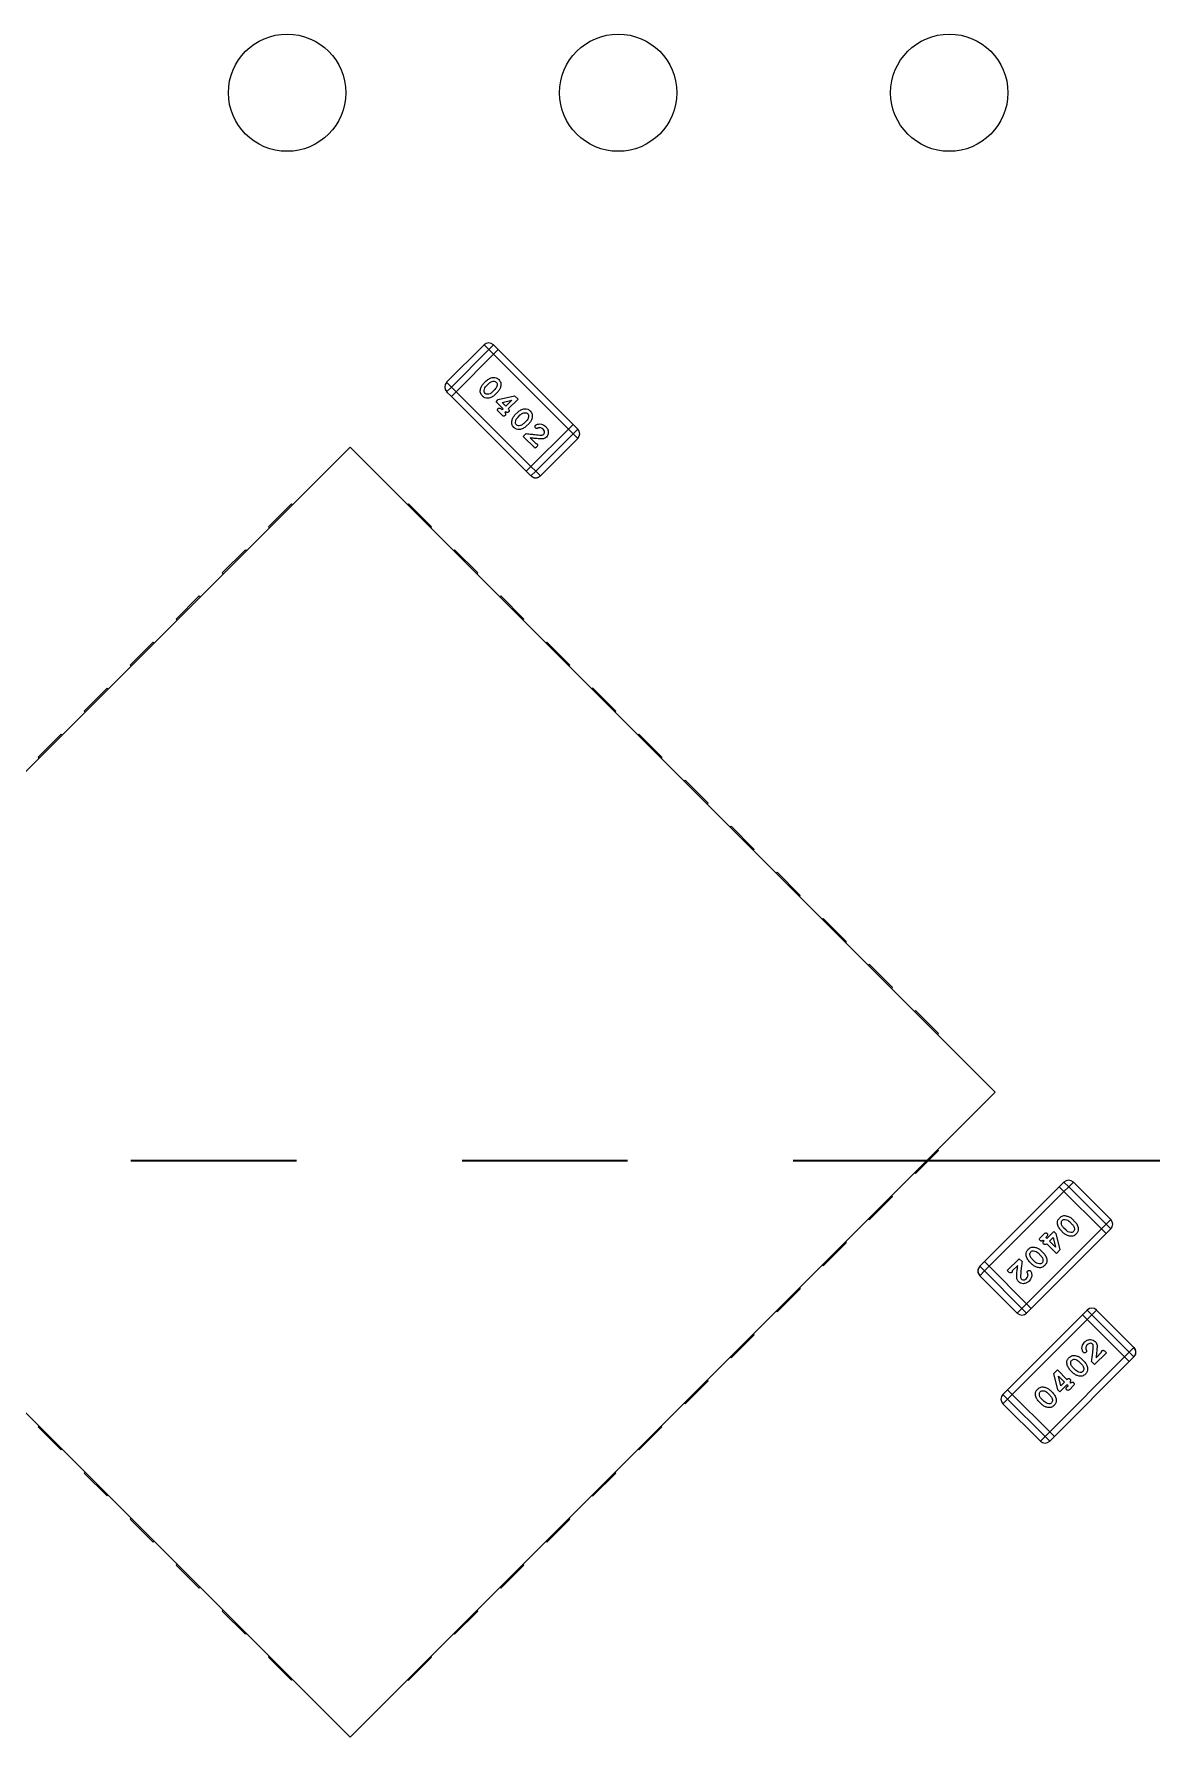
# Model space of a CAD drawing. Header units: millimetres. Extents: x 10 to 419, y 5 to 292.
# Drawn here: x 312.9 to 321.48, y 184.13 to 197.2 of the extents above; entities that cross this region are included whole.
import ezdxf

# ---------------------------------------------------------------- set-up
doc = ezdxf.new("R2010")
doc.units = ezdxf.units.MM
doc.linetypes.add('PHANTOM', pattern=[12.7, 6.35, -1.27, 1.27, -1.27, 1.27, -1.27])

msp = doc.modelspace()

# ---------------------------------------------------------------- linework, layer by layer
at = {"color": 7, "linetype": 'Continuous', "lineweight": 25}
for p, q in [((316.356, 194.814), (316.068, 194.526)), ((316.104, 194.49), (316.391, 194.778)), ((316.391, 194.778), (316.356, 194.814)), ((316.427, 194.814), (316.391, 194.778)), ((316.391, 194.778), (316.427, 194.742)), ((316.463, 194.778), (316.427, 194.814)), ((316.427, 194.814), (316.463, 194.778)), ((316.463, 194.778), (316.427, 194.742)), ((317.038, 194.203), (316.463, 194.778)), ((316.463, 194.778), (317.038, 194.203)), ((316.427, 194.742), (316.14, 194.454)), ((317.002, 194.167), (316.427, 194.742)), ((316.104, 194.49), (316.068, 194.526)), ((316.104, 194.49), (316.068, 194.454)), ((316.14, 194.454), (316.104, 194.49)), ((316.351, 194.517), (316.372, 194.538)), ((316.372, 194.497), (316.392, 194.517)), ((316.068, 194.454), (316.104, 194.418)), ((316.14, 194.454), (316.104, 194.418)), ((316.104, 194.418), (316.679, 193.844)), ((316.715, 193.88), (316.14, 194.454)), ((316.438, 194.471), (316.418, 194.451)), ((316.459, 194.451), (316.438, 194.43)), ((316.447, 194.376), (316.464, 194.393)), ((316.501, 194.322), (316.447, 194.376)), ((316.464, 194.393), (316.589, 194.423)), ((316.493, 194.37), (316.567, 194.388)), ((316.521, 194.342), (316.493, 194.37)), ((316.567, 194.388), (316.521, 194.342)), ((316.616, 194.396), (316.541, 194.322)), ((316.589, 194.423), (316.616, 194.396)), ((316.493, 194.274), (316.465, 194.301)), ((316.486, 194.322), (316.493, 194.314)), ((316.493, 194.314), (316.501, 194.322)), ((316.521, 194.301), (316.514, 194.294)), ((316.592, 194.276), (316.613, 194.297)), ((316.613, 194.256), (316.633, 194.276)), ((316.68, 194.23), (316.659, 194.21)), ((316.656, 194.11), (316.679, 194.133)), ((316.747, 194.02), (316.656, 194.11)), ((316.7, 194.21), (316.679, 194.189)), ((316.708, 194.099), (316.751, 194.057)), ((317.002, 194.167), (316.715, 193.88)), ((317.038, 194.131), (316.751, 193.844)), ((317.038, 194.203), (317.002, 194.167)), ((317.002, 194.167), (317.038, 194.131)), ((317.074, 194.167), (317.038, 194.203)), ((317.038, 194.203), (317.074, 194.167)), ((317.038, 194.131), (317.074, 194.167)), ((317.074, 194.095), (317.038, 194.131)), ((310.377, 189.078), (315.327, 194.028)), ((315.327, 194.028), (320.276, 189.078)), ((316.757, 194.029), (316.747, 194.02)), ((316.787, 193.808), (317.074, 194.095)), ((316.715, 193.88), (316.679, 193.844)), ((316.679, 193.844), (316.715, 193.808)), ((316.751, 193.844), (316.715, 193.88)), ((316.715, 193.808), (316.751, 193.844)), ((316.787, 193.808), (316.751, 193.844)), ((314.877, 193.593), (314.701, 193.416)), ((314.877, 193.593), (314.885, 193.586)), ((315.776, 193.593), (315.768, 193.586)), ((315.952, 193.416), (315.776, 193.593)), ((314.708, 193.409), (314.701, 193.416)), ((315.952, 193.416), (315.945, 193.409)), ((314.524, 193.24), (314.347, 193.063)), ((314.524, 193.24), (314.531, 193.232)), ((316.129, 193.24), (316.122, 193.232)), ((316.306, 193.063), (316.129, 193.24)), ((314.347, 193.063), (314.354, 193.056)), ((316.306, 193.063), (316.299, 193.056)), ((314.17, 192.886), (313.994, 192.709)), ((314.17, 192.886), (314.177, 192.879)), ((316.483, 192.886), (316.476, 192.879)), ((316.659, 192.709), (316.483, 192.886)), ((313.994, 192.709), (314.001, 192.702)), ((316.659, 192.709), (316.652, 192.702)), ((313.817, 192.532), (313.64, 192.356)), ((313.817, 192.532), (313.824, 192.525)), ((316.836, 192.532), (316.829, 192.525)), ((317.013, 192.356), (316.836, 192.532)), ((313.64, 192.356), (313.647, 192.349)), ((317.013, 192.356), (317.006, 192.349)), ((313.463, 192.179), (313.287, 192.002)), ((313.463, 192.179), (313.47, 192.172)), ((317.19, 192.179), (317.183, 192.172)), ((317.367, 192.002), (317.19, 192.179)), ((313.287, 192.002), (313.294, 191.995)), ((317.367, 192.002), (317.359, 191.995)), ((313.11, 191.825), (312.933, 191.649)), ((313.11, 191.825), (313.117, 191.818)), ((317.543, 191.825), (317.536, 191.818)), ((317.72, 191.649), (317.543, 191.825)), ((312.933, 191.649), (312.94, 191.641)), ((317.72, 191.649), (317.713, 191.641)), ((317.897, 191.472), (317.89, 191.465)), ((318.074, 191.295), (317.897, 191.472)), ((318.074, 191.295), (318.067, 191.288)), ((318.25, 191.118), (318.243, 191.111)), ((318.427, 190.941), (318.25, 191.118)), ((318.427, 190.941), (318.42, 190.934)), ((318.604, 190.765), (318.597, 190.758)), ((318.781, 190.588), (318.604, 190.765)), ((318.781, 190.588), (318.774, 190.581)), ((318.957, 190.411), (318.95, 190.404)), ((319.134, 190.234), (318.957, 190.411)), ((319.134, 190.234), (319.127, 190.227)), ((319.311, 190.058), (319.304, 190.051)), ((319.488, 189.881), (319.311, 190.058)), ((319.488, 189.881), (319.481, 189.874)), ((319.665, 189.704), (319.658, 189.697)), ((319.841, 189.527), (319.665, 189.704)), ((319.841, 189.527), (319.834, 189.52)), ((315.327, 184.128), (310.377, 189.078)), ((320.276, 189.078), (315.327, 184.128)), ((319.841, 188.629), (319.665, 188.452)), ((319.834, 188.636), (319.841, 188.629)), ((319.665, 188.452), (319.658, 188.46)), ((320.768, 188.351), (320.194, 187.777)), ((320.804, 188.387), (320.768, 188.351)), ((320.804, 188.315), (320.768, 188.351)), ((320.84, 188.351), (320.804, 188.387)), ((320.804, 188.315), (320.84, 188.351)), ((320.84, 188.351), (320.876, 188.387)), ((320.84, 188.351), (321.127, 188.064)), ((321.163, 188.1), (320.876, 188.387)), ((319.488, 188.276), (319.311, 188.099)), ((319.481, 188.283), (319.488, 188.276)), ((320.229, 187.741), (320.804, 188.315)), ((321.092, 188.028), (320.804, 188.315)), ((319.304, 188.106), (319.311, 188.099)), ((320.867, 188.104), (320.888, 188.083)), ((321.127, 188.064), (321.163, 188.1)), ((320.517, 187.453), (321.092, 188.028)), ((320.553, 187.417), (321.127, 187.992)), ((321.127, 187.992), (320.553, 187.417)), ((320.623, 187.962), (320.651, 187.99)), ((320.672, 187.97), (320.664, 187.962)), ((320.664, 187.962), (320.672, 187.955)), ((320.672, 187.955), (320.725, 188.009)), ((320.692, 187.934), (320.72, 187.963)), ((320.72, 187.963), (320.738, 187.888)), ((320.725, 188.009), (320.742, 187.992)), ((320.742, 187.992), (320.773, 187.867)), ((320.801, 187.996), (320.78, 188.017)), ((320.821, 188.017), (320.801, 188.037)), ((320.847, 188.084), (320.867, 188.063)), ((321.127, 188.064), (321.092, 188.028)), ((321.127, 187.992), (321.092, 188.028)), ((321.163, 188.028), (321.127, 188.064)), ((321.127, 187.992), (321.163, 188.028)), ((321.163, 188.028), (321.127, 187.992)), ((319.134, 187.922), (318.957, 187.745)), ((319.127, 187.929), (319.134, 187.922)), ((320.606, 187.843), (320.626, 187.822)), ((320.626, 187.863), (320.647, 187.842)), ((320.651, 187.934), (320.644, 187.942)), ((320.746, 187.84), (320.672, 187.914)), ((320.738, 187.888), (320.692, 187.934)), ((320.773, 187.867), (320.746, 187.84)), ((318.95, 187.752), (318.957, 187.745)), ((320.194, 187.777), (320.158, 187.741)), ((320.158, 187.741), (320.194, 187.705)), ((320.158, 187.669), (320.194, 187.705)), ((320.229, 187.741), (320.194, 187.777)), ((320.194, 187.705), (320.229, 187.741)), ((320.481, 187.417), (320.194, 187.705)), ((320.517, 187.453), (320.229, 187.741)), ((320.369, 187.708), (320.46, 187.799)), ((320.379, 187.699), (320.369, 187.708)), ((320.449, 187.747), (320.407, 187.705)), ((320.46, 187.799), (320.483, 187.777)), ((320.56, 187.755), (320.539, 187.776)), ((320.58, 187.776), (320.56, 187.796)), ((318.781, 187.569), (318.604, 187.392)), ((318.774, 187.576), (318.781, 187.569)), ((320.158, 187.669), (320.445, 187.382)), ((320.517, 187.453), (320.481, 187.417)), ((320.553, 187.417), (320.517, 187.453)), ((318.597, 187.399), (318.604, 187.392)), ((320.946, 187.369), (320.371, 186.794)), ((320.371, 186.794), (320.946, 187.369)), ((320.982, 187.333), (320.407, 186.758)), ((320.445, 187.382), (320.481, 187.417)), ((320.481, 187.417), (320.517, 187.382)), ((320.517, 187.382), (320.553, 187.417)), ((320.553, 187.417), (320.517, 187.382)), ((320.982, 187.405), (320.946, 187.369)), ((320.946, 187.369), (320.982, 187.405)), ((320.946, 187.369), (320.982, 187.333)), ((321.018, 187.369), (320.982, 187.405)), ((320.982, 187.333), (321.018, 187.369)), ((320.982, 187.333), (321.269, 187.045)), ((321.054, 187.405), (321.018, 187.369)), ((321.018, 187.369), (321.305, 187.081)), ((321.341, 187.117), (321.054, 187.405)), ((318.427, 187.215), (318.25, 187.038)), ((318.42, 187.222), (318.427, 187.215)), ((318.243, 187.045), (318.25, 187.038)), ((321.269, 187.045), (320.695, 186.471)), ((321.129, 187.078), (321.039, 186.987)), ((321.05, 187.039), (321.092, 187.082)), ((321.12, 187.087), (321.129, 187.078)), ((321.305, 187.081), (321.269, 187.045)), ((321.269, 187.045), (321.305, 187.009)), ((321.341, 187.117), (321.305, 187.081)), ((321.341, 187.045), (321.305, 187.081)), ((321.305, 187.009), (321.341, 187.045)), ((320.726, 186.919), (320.753, 186.946)), ((320.756, 186.794), (320.726, 186.919)), ((320.731, 186.435), (321.305, 187.009)), ((320.753, 186.946), (320.827, 186.872)), ((320.873, 186.923), (320.852, 186.944)), ((320.893, 186.943), (320.873, 186.964)), ((320.919, 187.01), (320.939, 186.99)), ((320.939, 187.031), (320.96, 187.01)), ((321.039, 186.987), (321.016, 187.009)), ((318.074, 186.861), (317.897, 186.685)), ((318.067, 186.869), (318.074, 186.861)), ((320.371, 186.794), (320.335, 186.758)), ((320.335, 186.758), (320.371, 186.794)), ((320.371, 186.794), (320.407, 186.758)), ((320.698, 186.79), (320.719, 186.769)), ((320.773, 186.777), (320.756, 186.794)), ((320.761, 186.898), (320.807, 186.852)), ((320.779, 186.824), (320.761, 186.898)), ((320.827, 186.831), (320.773, 186.777)), ((320.807, 186.852), (320.779, 186.824)), ((320.835, 186.824), (320.827, 186.831)), ((320.827, 186.816), (320.835, 186.824)), ((320.848, 186.852), (320.855, 186.844)), ((320.875, 186.824), (320.848, 186.796)), ((317.89, 186.692), (317.897, 186.685)), ((320.335, 186.758), (320.371, 186.722)), ((320.371, 186.722), (320.335, 186.686)), ((320.335, 186.686), (320.623, 186.399)), ((320.371, 186.722), (320.407, 186.758)), ((320.659, 186.435), (320.371, 186.722)), ((320.407, 186.758), (320.695, 186.471)), ((320.632, 186.682), (320.611, 186.703)), ((320.652, 186.702), (320.632, 186.723)), ((320.678, 186.769), (320.698, 186.749)), ((312.94, 186.515), (312.933, 186.508)), ((313.11, 186.331), (312.933, 186.508)), ((317.72, 186.508), (317.543, 186.331)), ((317.713, 186.515), (317.72, 186.508)), ((320.659, 186.435), (320.623, 186.399)), ((320.695, 186.471), (320.659, 186.435)), ((320.659, 186.435), (320.695, 186.399)), ((320.695, 186.471), (320.731, 186.435)), ((320.695, 186.399), (320.731, 186.435)), ((313.117, 186.338), (313.11, 186.331)), ((317.536, 186.338), (317.543, 186.331)), ((313.294, 186.161), (313.287, 186.154)), ((313.463, 185.978), (313.287, 186.154)), ((317.367, 186.154), (317.19, 185.978)), ((317.359, 186.161), (317.367, 186.154)), ((313.47, 185.985), (313.463, 185.978)), ((317.183, 185.985), (317.19, 185.978)), ((313.647, 185.808), (313.64, 185.801)), ((313.817, 185.624), (313.64, 185.801)), ((317.013, 185.801), (316.836, 185.624)), ((317.006, 185.808), (317.013, 185.801)), ((313.824, 185.631), (313.817, 185.624)), ((316.829, 185.631), (316.836, 185.624)), ((314.001, 185.454), (313.994, 185.447)), ((314.17, 185.27), (313.994, 185.447)), ((316.659, 185.447), (316.483, 185.27)), ((316.652, 185.454), (316.659, 185.447)), ((314.177, 185.278), (314.17, 185.27)), ((316.476, 185.278), (316.483, 185.27)), ((314.354, 185.101), (314.347, 185.094)), ((314.524, 184.917), (314.347, 185.094)), ((316.306, 185.094), (316.129, 184.917)), ((316.299, 185.101), (316.306, 185.094)), ((314.531, 184.924), (314.524, 184.917)), ((316.122, 184.924), (316.129, 184.917)), ((314.708, 184.747), (314.701, 184.74)), ((314.877, 184.563), (314.701, 184.74)), ((315.952, 184.74), (315.776, 184.563)), ((315.945, 184.747), (315.952, 184.74)), ((314.885, 184.57), (314.877, 184.563)), ((315.768, 184.57), (315.776, 184.563))]:
    msp.add_line(p, q, dxfattribs=at)
at = {"color": 7, "linetype": 'PHANTOM', "lineweight": 35}
msp.add_line((413.976, 188.551), (17.176, 188.551), dxfattribs=at)
at = {"color": 7, "linetype": 'Continuous', "lineweight": 25}
for centre in [(314.844, 196.749), (317.384, 196.749), (319.924, 196.749)]:
    msp.add_circle(centre, 0.45, dxfattribs=at)
for centre, start, end in [((316.391, 194.778), 45, 135), ((316.391, 194.778), 45, 135), ((316.104, 194.49), 135, 225), ((317.038, 194.131), 315, 45), ((317.038, 194.131), 315, 45), ((316.751, 193.844), 225, 315), ((320.84, 188.351), 45, 135), ((321.127, 188.064), 315, 45), ((321.127, 188.064), 315, 45), ((320.194, 187.705), 135, 225), ((320.481, 187.417), 225, 315), ((320.481, 187.417), 225, 315), ((321.018, 187.369), 45, 135), ((321.018, 187.369), 45, 135), ((321.305, 187.081), 315, 45), ((320.371, 186.722), 135, 225), ((320.371, 186.722), 135, 225), ((320.659, 186.435), 225, 315)]:
    msp.add_arc(centre, 0.0508, start, end, dxfattribs=at)
for points, knots in [([(316.342, 194.421), (316.336, 194.429), (316.323, 194.445), (316.327, 194.475), (316.336, 194.499), (316.346, 194.511), (316.351, 194.517)], [0, 0, 0, 0, 0.278665, 0.558122, 0.779114, 1, 1, 1, 1]), ([(316.355, 194.462), (316.356, 194.469), (316.359, 194.482), (316.368, 194.493), (316.372, 194.497)], [0, 0, 0, 0, 0.559159, 1, 1, 1, 1]), ([(316.355, 194.462), (316.356, 194.469), (316.359, 194.482), (316.368, 194.493), (316.372, 194.497)], [0, 0, 0, 0, 0.559159, 1, 1, 1, 1]), ([(316.372, 194.538), (316.38, 194.544), (316.396, 194.557), (316.423, 194.565), (316.45, 194.562), (316.462, 194.552), (316.468, 194.547)], [0, 0, 0, 0, 0.280233, 0.56078, 0.780163, 1, 1, 1, 1]), ([(316.372, 194.538), (316.38, 194.544), (316.396, 194.557), (316.423, 194.565), (316.45, 194.562), (316.462, 194.552), (316.468, 194.547)], [0, 0, 0, 0, 0.280233, 0.56078, 0.780163, 1, 1, 1, 1]), ([(316.392, 194.517), (316.398, 194.522), (316.408, 194.531), (316.421, 194.533), (316.426, 194.534)], [0, 0, 0, 0, 0.559873, 1, 1, 1, 1]), ([(316.426, 194.534), (316.431, 194.534), (316.439, 194.534), (316.445, 194.529), (316.448, 194.527)], [0, 0, 0, 0, 0.5588939, 1, 1, 1, 1]), ([(316.456, 194.506), (316.454, 194.499), (316.451, 194.485), (316.442, 194.475), (316.438, 194.471)], [0, 0, 0, 0, 0.559235, 1, 1, 1, 1]), ([(316.448, 194.527), (316.451, 194.523), (316.456, 194.517), (316.456, 194.51), (316.456, 194.506)], [0, 0, 0, 0, 0.559719, 1, 1, 1, 1]), ([(316.468, 194.547), (316.474, 194.539), (316.487, 194.523), (316.483, 194.493), (316.475, 194.469), (316.464, 194.457), (316.459, 194.451)], [0, 0, 0, 0, 0.278653, 0.558132, 0.779122, 1, 1, 1, 1]), ([(316.468, 194.547), (316.474, 194.539), (316.487, 194.523), (316.483, 194.493), (316.475, 194.469), (316.464, 194.457), (316.459, 194.451)], [0, 0, 0, 0, 0.278653, 0.558132, 0.779122, 1, 1, 1, 1]), ([(316.438, 194.43), (316.43, 194.424), (316.415, 194.411), (316.387, 194.403), (316.361, 194.406), (316.348, 194.416), (316.342, 194.421)], [0, 0, 0, 0, 0.280233, 0.560818, 0.780182, 1, 1, 1, 1]), ([(316.363, 194.441), (316.36, 194.445), (316.355, 194.451), (316.355, 194.458), (316.355, 194.462)], [0, 0, 0, 0, 0.559767, 1, 1, 1, 1]), ([(316.363, 194.441), (316.36, 194.445), (316.355, 194.451), (316.355, 194.458), (316.355, 194.462)], [0, 0, 0, 0, 0.559767, 1, 1, 1, 1]), ([(316.384, 194.434), (316.38, 194.434), (316.371, 194.434), (316.365, 194.439), (316.363, 194.441)], [0, 0, 0, 0, 0.55887, 1, 1, 1, 1]), ([(316.384, 194.434), (316.38, 194.434), (316.371, 194.434), (316.365, 194.439), (316.363, 194.441)], [0, 0, 0, 0, 0.55887, 1, 1, 1, 1]), ([(316.418, 194.451), (316.413, 194.446), (316.403, 194.437), (316.39, 194.435), (316.384, 194.434)], [0, 0, 0, 0, 0.559888, 1, 1, 1, 1]), ([(316.418, 194.451), (316.413, 194.446), (316.403, 194.437), (316.39, 194.435), (316.384, 194.434)], [0, 0, 0, 0, 0.559888, 1, 1, 1, 1]), ([(316.465, 194.301), (316.464, 194.303), (316.46, 194.307), (316.458, 194.313), (316.459, 194.32), (316.461, 194.323), (316.463, 194.325)], [0, 0, 0, 0, 0.280947, 0.560058, 0.77987, 1, 1, 1, 1]), ([(316.463, 194.325), (316.465, 194.326), (316.469, 194.329), (316.478, 194.329), (316.483, 194.324), (316.486, 194.322)], [0, 0, 0, 0, 0.280041, 0.559337, 1, 1, 1, 1]), ([(316.516, 194.271), (316.514, 194.269), (316.51, 194.266), (316.501, 194.267), (316.496, 194.271), (316.493, 194.274)], [0, 0, 0, 0, 0.280064, 0.559335, 1, 1, 1, 1]), ([(316.514, 194.294), (316.515, 194.292), (316.519, 194.289), (316.521, 194.282), (316.52, 194.275), (316.518, 194.272), (316.516, 194.271)], [0, 0, 0, 0, 0.280975, 0.560088, 0.779862, 1, 1, 1, 1]), ([(316.544, 194.299), (316.542, 194.297), (316.538, 194.294), (316.529, 194.294), (316.524, 194.299), (316.521, 194.301)], [0, 0, 0, 0, 0.280064, 0.559335, 1, 1, 1, 1]), ([(316.541, 194.322), (316.543, 194.32), (316.546, 194.316), (316.549, 194.31), (316.548, 194.303), (316.545, 194.3), (316.544, 194.299)], [0, 0, 0, 0, 0.280975, 0.560088, 0.779862, 1, 1, 1, 1]), ([(316.583, 194.18), (316.577, 194.188), (316.564, 194.204), (316.568, 194.234), (316.577, 194.258), (316.587, 194.27), (316.592, 194.276)], [0, 0, 0, 0, 0.278665, 0.558122, 0.779114, 1, 1, 1, 1]), ([(316.596, 194.221), (316.597, 194.228), (316.6, 194.241), (316.609, 194.252), (316.613, 194.256)], [0, 0, 0, 0, 0.559159, 1, 1, 1, 1]), ([(316.596, 194.221), (316.597, 194.228), (316.6, 194.241), (316.609, 194.252), (316.613, 194.256)], [0, 0, 0, 0, 0.559159, 1, 1, 1, 1]), ([(316.613, 194.297), (316.621, 194.303), (316.637, 194.316), (316.664, 194.324), (316.691, 194.321), (316.703, 194.311), (316.709, 194.306)], [0, 0, 0, 0, 0.280233, 0.56078, 0.780163, 1, 1, 1, 1]), ([(316.613, 194.297), (316.621, 194.303), (316.637, 194.316), (316.664, 194.324), (316.691, 194.321), (316.703, 194.311), (316.709, 194.306)], [0, 0, 0, 0, 0.280233, 0.56078, 0.780163, 1, 1, 1, 1]), ([(316.633, 194.276), (316.639, 194.281), (316.649, 194.29), (316.662, 194.292), (316.667, 194.293)], [0, 0, 0, 0, 0.559873, 1, 1, 1, 1]), ([(316.667, 194.293), (316.672, 194.293), (316.68, 194.293), (316.686, 194.288), (316.689, 194.286)], [0, 0, 0, 0, 0.5588939, 1, 1, 1, 1]), ([(316.697, 194.265), (316.695, 194.258), (316.692, 194.244), (316.683, 194.234), (316.68, 194.23)], [0, 0, 0, 0, 0.559235, 1, 1, 1, 1]), ([(316.689, 194.286), (316.692, 194.282), (316.697, 194.276), (316.697, 194.269), (316.697, 194.265)], [0, 0, 0, 0, 0.5597193, 1, 1, 1, 1]), ([(316.709, 194.306), (316.715, 194.298), (316.728, 194.282), (316.724, 194.252), (316.716, 194.228), (316.705, 194.216), (316.7, 194.21)], [0, 0, 0, 0, 0.278653, 0.558132, 0.779122, 1, 1, 1, 1]), ([(316.709, 194.306), (316.715, 194.298), (316.728, 194.282), (316.724, 194.252), (316.716, 194.228), (316.705, 194.216), (316.7, 194.21)], [0, 0, 0, 0, 0.278653, 0.558132, 0.779122, 1, 1, 1, 1]), ([(316.679, 194.189), (316.671, 194.183), (316.656, 194.17), (316.628, 194.162), (316.602, 194.165), (316.589, 194.175), (316.583, 194.18)], [0, 0, 0, 0, 0.280233, 0.560818, 0.780182, 1, 1, 1, 1]), ([(316.604, 194.2), (316.601, 194.204), (316.596, 194.21), (316.596, 194.217), (316.596, 194.221)], [0, 0, 0, 0, 0.559767, 1, 1, 1, 1]), ([(316.604, 194.2), (316.601, 194.204), (316.596, 194.21), (316.596, 194.217), (316.596, 194.221)], [0, 0, 0, 0, 0.559767, 1, 1, 1, 1]), ([(316.625, 194.193), (316.621, 194.193), (316.612, 194.193), (316.606, 194.198), (316.604, 194.2)], [0, 0, 0, 0, 0.55887, 1, 1, 1, 1]), ([(316.625, 194.193), (316.621, 194.193), (316.612, 194.193), (316.606, 194.198), (316.604, 194.2)], [0, 0, 0, 0, 0.55887, 1, 1, 1, 1]), ([(316.659, 194.21), (316.654, 194.205), (316.644, 194.196), (316.631, 194.194), (316.625, 194.193)], [0, 0, 0, 0, 0.559888, 1, 1, 1, 1]), ([(316.659, 194.21), (316.654, 194.205), (316.644, 194.196), (316.631, 194.194), (316.625, 194.193)], [0, 0, 0, 0, 0.559888, 1, 1, 1, 1]), ([(316.679, 194.133), (316.692, 194.131), (316.714, 194.128), (316.745, 194.125), (316.77, 194.122), (316.788, 194.121), (316.796, 194.121)], [0, 0, 0, 0, 0.340031, 0.560051, 0.780068, 1, 1, 1, 1]), ([(316.679, 194.133), (316.692, 194.131), (316.714, 194.128), (316.745, 194.125), (316.77, 194.122), (316.788, 194.121), (316.796, 194.121)], [0, 0, 0, 0, 0.340031, 0.560051, 0.780068, 1, 1, 1, 1]), ([(316.78, 194.092), (316.766, 194.093), (316.743, 194.095), (316.719, 194.098), (316.708, 194.099)], [0, 0, 0, 0, 0.559982, 1, 1, 1, 1]), ([(316.75, 194.176), (316.749, 194.178), (316.746, 194.181), (316.746, 194.187), (316.747, 194.192), (316.749, 194.195), (316.75, 194.196)], [0, 0, 0, 0, 0.279504, 0.559316, 0.779773, 1, 1, 1, 1]), ([(316.75, 194.196), (316.757, 194.2), (316.771, 194.208), (316.801, 194.207), (316.818, 194.195), (316.828, 194.187)], [0, 0, 0, 0, 0.279813, 0.560624, 1, 1, 1, 1]), ([(316.768, 194.174), (316.766, 194.173), (316.763, 194.172), (316.758, 194.171), (316.753, 194.173), (316.751, 194.175), (316.75, 194.176)], [0, 0, 0, 0, 0.280502, 0.559573, 0.77954, 1, 1, 1, 1]), ([(316.784, 194.178), (316.781, 194.178), (316.775, 194.177), (316.77, 194.175), (316.768, 194.174)], [0, 0, 0, 0, 0.559298, 1, 1, 1, 1]), ([(316.833, 194.105), (316.828, 194.101), (316.819, 194.094), (316.805, 194.091), (316.792, 194.091), (316.784, 194.091), (316.78, 194.092)], [0, 0, 0, 0, 0.338889, 0.558801, 0.779364, 1, 1, 1, 1]), ([(316.808, 194.167), (316.804, 194.17), (316.797, 194.176), (316.788, 194.177), (316.784, 194.178)], [0, 0, 0, 0, 0.559769, 1, 1, 1, 1]), ([(316.796, 194.121), (316.8, 194.121), (316.806, 194.121), (316.811, 194.125), (316.814, 194.127)], [0, 0, 0, 0, 0.560979, 1, 1, 1, 1]), ([(316.814, 194.127), (316.816, 194.13), (316.82, 194.137), (316.819, 194.153), (316.812, 194.162), (316.808, 194.167)], [0, 0, 0, 0, 0.278618, 0.559765, 1, 1, 1, 1]), ([(316.828, 194.187), (316.834, 194.18), (316.845, 194.167), (316.849, 194.143), (316.846, 194.121), (316.837, 194.11), (316.833, 194.105)], [0, 0, 0, 0, 0.280289, 0.559837, 0.779945, 1, 1, 1, 1]), ([(316.751, 194.057), (316.753, 194.057), (316.757, 194.057), (316.76, 194.055), (316.761, 194.054)], [0, 0, 0, 0, 0.56148, 1, 1, 1, 1]), ([(316.751, 194.057), (316.753, 194.057), (316.757, 194.057), (316.76, 194.055), (316.761, 194.054)], [0, 0, 0, 0, 0.56148, 1, 1, 1, 1]), ([(316.761, 194.054), (316.763, 194.052), (316.765, 194.049), (316.765, 194.044), (316.764, 194.037), (316.76, 194.032), (316.757, 194.029)], [0, 0, 0, 0, 0.249198, 0.374789, 0.500587, 1, 1, 1, 1]), ([(316.761, 194.054), (316.763, 194.052), (316.765, 194.049), (316.765, 194.044), (316.764, 194.037), (316.76, 194.032), (316.757, 194.029)], [0, 0, 0, 0, 0.249198, 0.374789, 0.500587, 1, 1, 1, 1]), ([(316.731, 193.797), (316.731, 193.797), (316.734, 193.795), (316.742, 193.793), (316.752, 193.793), (316.762, 193.794), (316.772, 193.797), (316.78, 193.802), (316.785, 193.806), (316.787, 193.808)], [0, 0, 0, 0, 0.017775, 0.191787, 0.36605, 0.537057, 0.701169, 0.855769, 1, 1, 1, 1]), ([(320.78, 188.017), (320.774, 188.025), (320.761, 188.041), (320.753, 188.068), (320.755, 188.095), (320.766, 188.107), (320.771, 188.113)], [0, 0, 0, 0, 0.2802329, 0.5608177, 0.7801821, 1, 1, 1, 1]), ([(320.771, 188.113), (320.779, 188.12), (320.795, 188.133), (320.824, 188.128), (320.849, 188.12), (320.861, 188.11), (320.867, 188.104)], [0, 0, 0, 0, 0.278665, 0.558122, 0.779114, 1, 1, 1, 1]), ([(320.783, 188.072), (320.784, 188.076), (320.784, 188.084), (320.789, 188.09), (320.791, 188.093)], [0, 0, 0, 0, 0.55887, 1, 1, 1, 1]), ([(320.783, 188.072), (320.784, 188.076), (320.784, 188.084), (320.789, 188.09), (320.791, 188.093)], [0, 0, 0, 0, 0.5588701, 1, 1, 1, 1]), ([(320.791, 188.093), (320.794, 188.096), (320.8, 188.101), (320.808, 188.101), (320.812, 188.101)], [0, 0, 0, 0, 0.559767, 1, 1, 1, 1]), ([(320.791, 188.093), (320.794, 188.096), (320.8, 188.101), (320.808, 188.101), (320.812, 188.101)], [0, 0, 0, 0, 0.559767, 1, 1, 1, 1]), ([(320.812, 188.101), (320.819, 188.099), (320.832, 188.097), (320.842, 188.088), (320.847, 188.084)], [0, 0, 0, 0, 0.559159, 1, 1, 1, 1]), ([(320.812, 188.101), (320.819, 188.099), (320.832, 188.097), (320.842, 188.088), (320.847, 188.084)], [0, 0, 0, 0, 0.559159, 1, 1, 1, 1]), ([(320.621, 187.939), (320.619, 187.941), (320.616, 187.945), (320.616, 187.955), (320.621, 187.959), (320.623, 187.962)], [0, 0, 0, 0, 0.280064, 0.559335, 1, 1, 1, 1]), ([(320.651, 187.99), (320.653, 187.992), (320.657, 187.995), (320.663, 187.998), (320.67, 187.997), (320.673, 187.994), (320.674, 187.993)], [0, 0, 0, 0, 0.280947, 0.560058, 0.77987, 1, 1, 1, 1]), ([(320.674, 187.993), (320.676, 187.991), (320.679, 187.987), (320.679, 187.977), (320.674, 187.973), (320.672, 187.97)], [0, 0, 0, 0, 0.280041, 0.559337, 1, 1, 1, 1]), ([(320.801, 188.037), (320.796, 188.043), (320.787, 188.053), (320.785, 188.066), (320.783, 188.072)], [0, 0, 0, 0, 0.559888, 1, 1, 1, 1]), ([(320.801, 188.037), (320.796, 188.043), (320.787, 188.053), (320.785, 188.066), (320.783, 188.072)], [0, 0, 0, 0, 0.559888, 1, 1, 1, 1]), ([(320.897, 187.988), (320.889, 187.981), (320.873, 187.968), (320.843, 187.973), (320.819, 187.981), (320.807, 187.991), (320.801, 187.996)], [0, 0, 0, 0, 0.278653, 0.558132, 0.779122, 1, 1, 1, 1]), ([(320.897, 187.988), (320.889, 187.981), (320.873, 187.968), (320.843, 187.973), (320.819, 187.981), (320.807, 187.991), (320.801, 187.996)], [0, 0, 0, 0, 0.2786531, 0.5581323, 0.7791225, 1, 1, 1, 1]), ([(320.856, 188), (320.849, 188.001), (320.835, 188.004), (320.825, 188.013), (320.821, 188.017)], [0, 0, 0, 0, 0.5592349, 1, 1, 1, 1]), ([(320.877, 188.008), (320.873, 188.005), (320.867, 188), (320.859, 188), (320.856, 188)], [0, 0, 0, 0, 0.559719, 1, 1, 1, 1]), ([(320.867, 188.063), (320.872, 188.058), (320.881, 188.048), (320.883, 188.035), (320.884, 188.029)], [0, 0, 0, 0, 0.559873, 1, 1, 1, 1]), ([(320.884, 188.029), (320.884, 188.025), (320.884, 188.017), (320.879, 188.01), (320.877, 188.008)], [0, 0, 0, 0, 0.558894, 1, 1, 1, 1]), ([(320.888, 188.083), (320.894, 188.076), (320.907, 188.06), (320.915, 188.033), (320.912, 188.006), (320.902, 187.994), (320.897, 187.988)], [0, 0, 0, 0, 0.2802329, 0.5607804, 0.7801634, 1, 1, 1, 1]), ([(320.888, 188.083), (320.894, 188.076), (320.907, 188.06), (320.915, 188.033), (320.912, 188.006), (320.902, 187.994), (320.897, 187.988)], [0, 0, 0, 0, 0.280233, 0.56078, 0.780163, 1, 1, 1, 1]), ([(320.539, 187.776), (320.533, 187.784), (320.52, 187.8), (320.512, 187.827), (320.514, 187.854), (320.525, 187.866), (320.53, 187.872)], [0, 0, 0, 0, 0.280233, 0.560818, 0.780182, 1, 1, 1, 1]), ([(320.53, 187.872), (320.538, 187.879), (320.554, 187.892), (320.583, 187.887), (320.608, 187.879), (320.62, 187.869), (320.626, 187.863)], [0, 0, 0, 0, 0.278665, 0.558122, 0.779114, 1, 1, 1, 1]), ([(320.542, 187.831), (320.542, 187.835), (320.543, 187.843), (320.548, 187.849), (320.55, 187.852)], [0, 0, 0, 0, 0.55887, 1, 1, 1, 1]), ([(320.542, 187.831), (320.542, 187.835), (320.543, 187.843), (320.548, 187.849), (320.55, 187.852)], [0, 0, 0, 0, 0.55887, 1, 1, 1, 1]), ([(320.56, 187.796), (320.555, 187.802), (320.546, 187.812), (320.543, 187.825), (320.542, 187.831)], [0, 0, 0, 0, 0.559888, 1, 1, 1, 1]), ([(320.56, 187.796), (320.555, 187.802), (320.546, 187.812), (320.543, 187.825), (320.542, 187.831)], [0, 0, 0, 0, 0.559888, 1, 1, 1, 1]), ([(320.55, 187.852), (320.553, 187.855), (320.559, 187.86), (320.567, 187.86), (320.571, 187.86)], [0, 0, 0, 0, 0.559767, 1, 1, 1, 1]), ([(320.55, 187.852), (320.553, 187.855), (320.559, 187.86), (320.567, 187.86), (320.571, 187.86)], [0, 0, 0, 0, 0.559767, 1, 1, 1, 1]), ([(320.571, 187.86), (320.578, 187.858), (320.591, 187.856), (320.601, 187.847), (320.606, 187.843)], [0, 0, 0, 0, 0.559159, 1, 1, 1, 1]), ([(320.571, 187.86), (320.578, 187.858), (320.591, 187.856), (320.601, 187.847), (320.606, 187.843)], [0, 0, 0, 0, 0.559159, 1, 1, 1, 1]), ([(320.644, 187.942), (320.642, 187.94), (320.638, 187.937), (320.632, 187.934), (320.625, 187.935), (320.622, 187.938), (320.621, 187.939)], [0, 0, 0, 0, 0.280975, 0.560088, 0.779862, 1, 1, 1, 1]), ([(320.648, 187.911), (320.647, 187.913), (320.644, 187.917), (320.644, 187.927), (320.649, 187.932), (320.651, 187.934)], [0, 0, 0, 0, 0.280064, 0.559335, 1, 1, 1, 1]), ([(320.647, 187.842), (320.653, 187.835), (320.666, 187.819), (320.674, 187.792), (320.671, 187.765), (320.661, 187.753), (320.656, 187.747)], [0, 0, 0, 0, 0.280233, 0.56078, 0.780163, 1, 1, 1, 1]), ([(320.647, 187.842), (320.653, 187.835), (320.666, 187.819), (320.674, 187.792), (320.671, 187.765), (320.661, 187.753), (320.656, 187.747)], [0, 0, 0, 0, 0.280233, 0.56078, 0.780163, 1, 1, 1, 1]), ([(320.672, 187.914), (320.67, 187.912), (320.666, 187.909), (320.66, 187.907), (320.653, 187.908), (320.65, 187.91), (320.648, 187.911)], [0, 0, 0, 0, 0.280975, 0.560088, 0.779862, 1, 1, 1, 1]), ([(320.147, 187.725), (320.147, 187.725), (320.145, 187.721), (320.143, 187.714), (320.142, 187.703), (320.144, 187.693), (320.147, 187.684), (320.152, 187.675), (320.156, 187.671), (320.158, 187.669)], [0, 0, 0, 0, 0.017775, 0.191787, 0.36605, 0.537057, 0.701169, 0.855769, 1, 1, 1, 1]), ([(320.404, 187.694), (320.402, 187.693), (320.399, 187.691), (320.394, 187.69), (320.387, 187.691), (320.382, 187.696), (320.379, 187.699)], [0, 0, 0, 0, 0.249198, 0.374789, 0.500587, 1, 1, 1, 1]), ([(320.404, 187.694), (320.402, 187.693), (320.399, 187.691), (320.394, 187.69), (320.387, 187.691), (320.382, 187.696), (320.379, 187.699)], [0, 0, 0, 0, 0.249198, 0.374789, 0.500587, 1, 1, 1, 1]), ([(320.407, 187.705), (320.407, 187.703), (320.407, 187.699), (320.405, 187.696), (320.404, 187.694)], [0, 0, 0, 0, 0.56148, 1, 1, 1, 1]), ([(320.407, 187.705), (320.407, 187.703), (320.407, 187.699), (320.405, 187.696), (320.404, 187.694)], [0, 0, 0, 0, 0.56148, 1, 1, 1, 1]), ([(320.441, 187.676), (320.443, 187.689), (320.445, 187.713), (320.448, 187.737), (320.449, 187.747)], [0, 0, 0, 0, 0.5599819, 1, 1, 1, 1]), ([(320.483, 187.777), (320.481, 187.764), (320.478, 187.742), (320.474, 187.711), (320.472, 187.685), (320.471, 187.668), (320.471, 187.659)], [0, 0, 0, 0, 0.340031, 0.560051, 0.780068, 1, 1, 1, 1]), ([(320.483, 187.777), (320.481, 187.764), (320.478, 187.742), (320.474, 187.711), (320.472, 187.685), (320.471, 187.668), (320.471, 187.659)], [0, 0, 0, 0, 0.340031, 0.560051, 0.780068, 1, 1, 1, 1]), ([(320.524, 187.688), (320.523, 187.689), (320.521, 187.693), (320.521, 187.698), (320.523, 187.702), (320.525, 187.704), (320.526, 187.705)], [0, 0, 0, 0, 0.280502, 0.559573, 0.77954, 1, 1, 1, 1]), ([(320.526, 187.705), (320.528, 187.707), (320.531, 187.709), (320.537, 187.71), (320.542, 187.709), (320.545, 187.707), (320.546, 187.706)], [0, 0, 0, 0, 0.279504, 0.559316, 0.779773, 1, 1, 1, 1]), ([(320.546, 187.706), (320.55, 187.699), (320.558, 187.685), (320.557, 187.654), (320.545, 187.638), (320.537, 187.627)], [0, 0, 0, 0, 0.279813, 0.560624, 1, 1, 1, 1]), ([(320.656, 187.747), (320.648, 187.74), (320.632, 187.727), (320.602, 187.731), (320.578, 187.74), (320.566, 187.75), (320.56, 187.755)], [0, 0, 0, 0, 0.2786531, 0.5581323, 0.7791225, 1, 1, 1, 1]), ([(320.656, 187.747), (320.648, 187.74), (320.632, 187.727), (320.602, 187.731), (320.578, 187.74), (320.566, 187.75), (320.56, 187.755)], [0, 0, 0, 0, 0.278653, 0.558132, 0.779122, 1, 1, 1, 1]), ([(320.615, 187.759), (320.608, 187.76), (320.594, 187.763), (320.584, 187.772), (320.58, 187.776)], [0, 0, 0, 0, 0.559235, 1, 1, 1, 1]), ([(320.636, 187.767), (320.632, 187.764), (320.626, 187.759), (320.618, 187.759), (320.615, 187.759)], [0, 0, 0, 0, 0.559719, 1, 1, 1, 1]), ([(320.626, 187.822), (320.631, 187.817), (320.64, 187.807), (320.642, 187.794), (320.643, 187.788)], [0, 0, 0, 0, 0.559873, 1, 1, 1, 1]), ([(320.643, 187.788), (320.643, 187.784), (320.643, 187.776), (320.638, 187.769), (320.636, 187.767)], [0, 0, 0, 0, 0.558894, 1, 1, 1, 1]), ([(320.455, 187.623), (320.451, 187.628), (320.444, 187.636), (320.441, 187.651), (320.441, 187.663), (320.441, 187.672), (320.441, 187.676)], [0, 0, 0, 0, 0.338889, 0.558801, 0.779364, 1, 1, 1, 1]), ([(320.537, 187.627), (320.53, 187.622), (320.517, 187.611), (320.493, 187.606), (320.471, 187.61), (320.46, 187.618), (320.455, 187.623)], [0, 0, 0, 0, 0.280289, 0.559837, 0.779945, 1, 1, 1, 1]), ([(320.471, 187.659), (320.471, 187.656), (320.471, 187.649), (320.475, 187.644), (320.477, 187.642)], [0, 0, 0, 0, 0.560979, 1, 1, 1, 1]), ([(320.477, 187.642), (320.48, 187.64), (320.487, 187.635), (320.503, 187.637), (320.511, 187.644), (320.517, 187.648)], [0, 0, 0, 0, 0.278618, 0.559765, 1, 1, 1, 1]), ([(320.517, 187.648), (320.52, 187.652), (320.526, 187.659), (320.527, 187.668), (320.528, 187.672)], [0, 0, 0, 0, 0.559769, 1, 1, 1, 1]), ([(320.528, 187.672), (320.528, 187.675), (320.527, 187.68), (320.525, 187.685), (320.524, 187.688)], [0, 0, 0, 0, 0.559298, 1, 1, 1, 1]), ([(320.962, 187.159), (320.969, 187.164), (320.982, 187.176), (321.006, 187.18), (321.028, 187.176), (321.039, 187.168), (321.044, 187.163)], [0, 0, 0, 0, 0.280289, 0.559837, 0.779945, 1, 1, 1, 1]), ([(320.852, 186.944), (320.846, 186.952), (320.833, 186.967), (320.825, 186.994), (320.827, 187.021), (320.838, 187.033), (320.843, 187.04)], [0, 0, 0, 0, 0.280233, 0.56078, 0.780163, 1, 1, 1, 1]), ([(320.852, 186.944), (320.846, 186.952), (320.833, 186.967), (320.825, 186.994), (320.827, 187.021), (320.838, 187.033), (320.843, 187.04)], [0, 0, 0, 0, 0.280233, 0.56078, 0.780163, 1, 1, 1, 1]), ([(320.843, 187.04), (320.851, 187.046), (320.867, 187.059), (320.897, 187.055), (320.921, 187.046), (320.933, 187.036), (320.939, 187.031)], [0, 0, 0, 0, 0.278653, 0.558132, 0.779122, 1, 1, 1, 1]), ([(320.843, 187.04), (320.851, 187.046), (320.867, 187.059), (320.897, 187.055), (320.921, 187.046), (320.933, 187.036), (320.939, 187.031)], [0, 0, 0, 0, 0.2786531, 0.5581323, 0.7791225, 1, 1, 1, 1]), ([(320.953, 187.08), (320.949, 187.087), (320.941, 187.101), (320.942, 187.132), (320.954, 187.149), (320.962, 187.159)], [0, 0, 0, 0, 0.2798135, 0.5606238, 1, 1, 1, 1]), ([(320.973, 187.081), (320.971, 187.08), (320.968, 187.077), (320.962, 187.076), (320.956, 187.077), (320.954, 187.079), (320.953, 187.08)], [0, 0, 0, 0, 0.2795042, 0.559316, 0.7797731, 1, 1, 1, 1]), ([(320.982, 187.138), (320.979, 187.134), (320.973, 187.127), (320.972, 187.118), (320.971, 187.114)], [0, 0, 0, 0, 0.559769, 1, 1, 1, 1]), ([(320.971, 187.114), (320.971, 187.111), (320.972, 187.106), (320.974, 187.101), (320.975, 187.099)], [0, 0, 0, 0, 0.559298, 1, 1, 1, 1]), ([(320.975, 187.099), (320.976, 187.097), (320.977, 187.094), (320.978, 187.088), (320.976, 187.084), (320.974, 187.082), (320.973, 187.081)], [0, 0, 0, 0, 0.280502, 0.559573, 0.77954, 1, 1, 1, 1]), ([(321.022, 187.144), (321.019, 187.146), (321.012, 187.151), (320.996, 187.149), (320.987, 187.142), (320.982, 187.138)], [0, 0, 0, 0, 0.278618, 0.559765, 1, 1, 1, 1]), ([(321.016, 187.009), (321.018, 187.023), (321.021, 187.044), (321.024, 187.075), (321.027, 187.101), (321.028, 187.118), (321.028, 187.127)], [0, 0, 0, 0, 0.340031, 0.560051, 0.780068, 1, 1, 1, 1]), ([(321.016, 187.009), (321.018, 187.023), (321.021, 187.044), (321.024, 187.075), (321.027, 187.101), (321.028, 187.118), (321.028, 187.127)], [0, 0, 0, 0, 0.340031, 0.560051, 0.780068, 1, 1, 1, 1]), ([(321.028, 187.127), (321.028, 187.131), (321.028, 187.137), (321.024, 187.142), (321.022, 187.144)], [0, 0, 0, 0, 0.560979, 1, 1, 1, 1]), ([(321.044, 187.163), (321.048, 187.158), (321.055, 187.15), (321.058, 187.135), (321.058, 187.123), (321.058, 187.115), (321.057, 187.11)], [0, 0, 0, 0, 0.3388885, 0.558801, 0.7793644, 1, 1, 1, 1]), ([(321.057, 187.11), (321.056, 187.097), (321.054, 187.073), (321.051, 187.049), (321.05, 187.039)], [0, 0, 0, 0, 0.5599819, 1, 1, 1, 1]), ([(321.092, 187.082), (321.092, 187.084), (321.092, 187.087), (321.094, 187.09), (321.095, 187.092)], [0, 0, 0, 0, 0.56148, 1, 1, 1, 1]), ([(321.092, 187.082), (321.092, 187.084), (321.092, 187.087), (321.094, 187.09), (321.095, 187.092)], [0, 0, 0, 0, 0.56148, 1, 1, 1, 1]), ([(321.095, 187.092), (321.097, 187.093), (321.1, 187.096), (321.105, 187.096), (321.112, 187.095), (321.117, 187.091), (321.12, 187.087)], [0, 0, 0, 0, 0.249198, 0.374789, 0.500587, 1, 1, 1, 1]), ([(321.095, 187.092), (321.097, 187.093), (321.1, 187.096), (321.105, 187.096), (321.112, 187.095), (321.117, 187.091), (321.12, 187.087)], [0, 0, 0, 0, 0.2491976, 0.3747889, 0.5005875, 1, 1, 1, 1]), ([(321.352, 187.061), (321.352, 187.062), (321.354, 187.065), (321.356, 187.072), (321.356, 187.083), (321.355, 187.093), (321.352, 187.102), (321.347, 187.111), (321.343, 187.115), (321.341, 187.117)], [0, 0, 0, 0, 0.017775, 0.191787, 0.36605, 0.537057, 0.701169, 0.855769, 1, 1, 1, 1]), ([(320.856, 186.998), (320.856, 187.002), (320.856, 187.011), (320.861, 187.017), (320.863, 187.019)], [0, 0, 0, 0, 0.558894, 1, 1, 1, 1]), ([(320.873, 186.964), (320.868, 186.969), (320.859, 186.979), (320.857, 186.992), (320.856, 186.998)], [0, 0, 0, 0, 0.559873, 1, 1, 1, 1]), ([(320.863, 187.019), (320.867, 187.022), (320.873, 187.027), (320.88, 187.027), (320.884, 187.027)], [0, 0, 0, 0, 0.559719, 1, 1, 1, 1]), ([(320.969, 186.914), (320.961, 186.907), (320.945, 186.894), (320.915, 186.899), (320.891, 186.907), (320.879, 186.918), (320.873, 186.923)], [0, 0, 0, 0, 0.278665, 0.558122, 0.779114, 1, 1, 1, 1]), ([(320.884, 187.027), (320.891, 187.026), (320.904, 187.023), (320.915, 187.014), (320.919, 187.01)], [0, 0, 0, 0, 0.559235, 1, 1, 1, 1]), ([(320.928, 186.926), (320.921, 186.928), (320.908, 186.931), (320.897, 186.94), (320.893, 186.943)], [0, 0, 0, 0, 0.559159, 1, 1, 1, 1]), ([(320.928, 186.926), (320.921, 186.928), (320.908, 186.931), (320.897, 186.94), (320.893, 186.943)], [0, 0, 0, 0, 0.559159, 1, 1, 1, 1]), ([(320.949, 186.934), (320.945, 186.931), (320.939, 186.926), (320.932, 186.926), (320.928, 186.926)], [0, 0, 0, 0, 0.559767, 1, 1, 1, 1]), ([(320.949, 186.934), (320.945, 186.931), (320.939, 186.926), (320.932, 186.926), (320.928, 186.926)], [0, 0, 0, 0, 0.559767, 1, 1, 1, 1]), ([(320.939, 186.99), (320.944, 186.984), (320.953, 186.974), (320.955, 186.961), (320.956, 186.956)], [0, 0, 0, 0, 0.559888, 1, 1, 1, 1]), ([(320.939, 186.99), (320.944, 186.984), (320.953, 186.974), (320.955, 186.961), (320.956, 186.956)], [0, 0, 0, 0, 0.5598875, 1, 1, 1, 1]), ([(320.956, 186.956), (320.956, 186.951), (320.956, 186.943), (320.951, 186.937), (320.949, 186.934)], [0, 0, 0, 0, 0.55887, 1, 1, 1, 1]), ([(320.956, 186.956), (320.956, 186.951), (320.956, 186.943), (320.951, 186.937), (320.949, 186.934)], [0, 0, 0, 0, 0.55887, 1, 1, 1, 1]), ([(320.96, 187.01), (320.966, 187.002), (320.979, 186.986), (320.987, 186.959), (320.984, 186.932), (320.974, 186.92), (320.969, 186.914)], [0, 0, 0, 0, 0.2802329, 0.5608177, 0.7801821, 1, 1, 1, 1]), ([(320.611, 186.703), (320.605, 186.711), (320.592, 186.726), (320.584, 186.753), (320.586, 186.78), (320.597, 186.792), (320.602, 186.799)], [0, 0, 0, 0, 0.280233, 0.56078, 0.780163, 1, 1, 1, 1]), ([(320.611, 186.703), (320.605, 186.711), (320.592, 186.726), (320.584, 186.753), (320.586, 186.78), (320.597, 186.792), (320.602, 186.799)], [0, 0, 0, 0, 0.280233, 0.56078, 0.780163, 1, 1, 1, 1]), ([(320.602, 186.799), (320.61, 186.805), (320.626, 186.818), (320.656, 186.814), (320.68, 186.805), (320.692, 186.795), (320.698, 186.79)], [0, 0, 0, 0, 0.278653, 0.558132, 0.779122, 1, 1, 1, 1]), ([(320.602, 186.799), (320.61, 186.805), (320.626, 186.818), (320.656, 186.814), (320.68, 186.805), (320.692, 186.795), (320.698, 186.79)], [0, 0, 0, 0, 0.2786531, 0.5581323, 0.7791225, 1, 1, 1, 1]), ([(320.615, 186.757), (320.615, 186.761), (320.615, 186.77), (320.62, 186.776), (320.622, 186.778)], [0, 0, 0, 0, 0.5588939, 1, 1, 1, 1]), ([(320.622, 186.778), (320.626, 186.781), (320.632, 186.786), (320.639, 186.786), (320.643, 186.786)], [0, 0, 0, 0, 0.559719, 1, 1, 1, 1]), ([(320.643, 186.786), (320.65, 186.785), (320.663, 186.782), (320.674, 186.773), (320.678, 186.769)], [0, 0, 0, 0, 0.5592349, 1, 1, 1, 1]), ([(320.824, 186.793), (320.823, 186.795), (320.82, 186.799), (320.82, 186.809), (320.825, 186.813), (320.827, 186.816)], [0, 0, 0, 0, 0.280041, 0.559337, 1, 1, 1, 1]), ([(320.848, 186.796), (320.846, 186.794), (320.842, 186.791), (320.835, 186.788), (320.829, 186.79), (320.826, 186.792), (320.824, 186.793)], [0, 0, 0, 0, 0.280947, 0.560058, 0.77987, 1, 1, 1, 1]), ([(320.827, 186.872), (320.829, 186.874), (320.833, 186.877), (320.839, 186.88), (320.846, 186.879), (320.849, 186.876), (320.85, 186.875)], [0, 0, 0, 0, 0.280975, 0.560088, 0.779862, 1, 1, 1, 1]), ([(320.85, 186.875), (320.852, 186.873), (320.855, 186.869), (320.855, 186.859), (320.85, 186.855), (320.848, 186.852)], [0, 0, 0, 0, 0.280064, 0.559335, 1, 1, 1, 1]), ([(320.855, 186.844), (320.857, 186.846), (320.86, 186.849), (320.867, 186.852), (320.874, 186.851), (320.877, 186.848), (320.878, 186.847)], [0, 0, 0, 0, 0.280975, 0.560088, 0.779862, 1, 1, 1, 1]), ([(320.878, 186.847), (320.88, 186.845), (320.883, 186.841), (320.882, 186.832), (320.878, 186.827), (320.875, 186.824)], [0, 0, 0, 0, 0.280064, 0.559335, 1, 1, 1, 1]), ([(320.632, 186.723), (320.627, 186.728), (320.618, 186.738), (320.616, 186.751), (320.615, 186.757)], [0, 0, 0, 0, 0.559873, 1, 1, 1, 1]), ([(320.728, 186.673), (320.72, 186.666), (320.704, 186.653), (320.674, 186.658), (320.65, 186.666), (320.638, 186.677), (320.632, 186.682)], [0, 0, 0, 0, 0.278665, 0.558122, 0.779114, 1, 1, 1, 1]), ([(320.687, 186.685), (320.68, 186.687), (320.667, 186.69), (320.656, 186.699), (320.652, 186.702)], [0, 0, 0, 0, 0.559159, 1, 1, 1, 1]), ([(320.687, 186.685), (320.68, 186.687), (320.667, 186.69), (320.656, 186.699), (320.652, 186.702)], [0, 0, 0, 0, 0.559159, 1, 1, 1, 1]), ([(320.708, 186.693), (320.704, 186.69), (320.698, 186.685), (320.691, 186.685), (320.687, 186.685)], [0, 0, 0, 0, 0.5597673, 1, 1, 1, 1]), ([(320.708, 186.693), (320.704, 186.69), (320.698, 186.685), (320.691, 186.685), (320.687, 186.685)], [0, 0, 0, 0, 0.559767, 1, 1, 1, 1]), ([(320.698, 186.749), (320.703, 186.743), (320.712, 186.733), (320.714, 186.72), (320.715, 186.715)], [0, 0, 0, 0, 0.559888, 1, 1, 1, 1]), ([(320.698, 186.749), (320.703, 186.743), (320.712, 186.733), (320.714, 186.72), (320.715, 186.715)], [0, 0, 0, 0, 0.559888, 1, 1, 1, 1]), ([(320.715, 186.715), (320.715, 186.71), (320.715, 186.702), (320.71, 186.696), (320.708, 186.693)], [0, 0, 0, 0, 0.55887, 1, 1, 1, 1]), ([(320.715, 186.715), (320.715, 186.71), (320.715, 186.702), (320.71, 186.696), (320.708, 186.693)], [0, 0, 0, 0, 0.55887, 1, 1, 1, 1]), ([(320.719, 186.769), (320.725, 186.761), (320.738, 186.745), (320.746, 186.718), (320.743, 186.691), (320.733, 186.679), (320.728, 186.673)], [0, 0, 0, 0, 0.280233, 0.560818, 0.780182, 1, 1, 1, 1])]:
    msp.add_open_spline(points, degree=3, knots=knots, dxfattribs=at)

doc.saveas('drawing.dxf')
